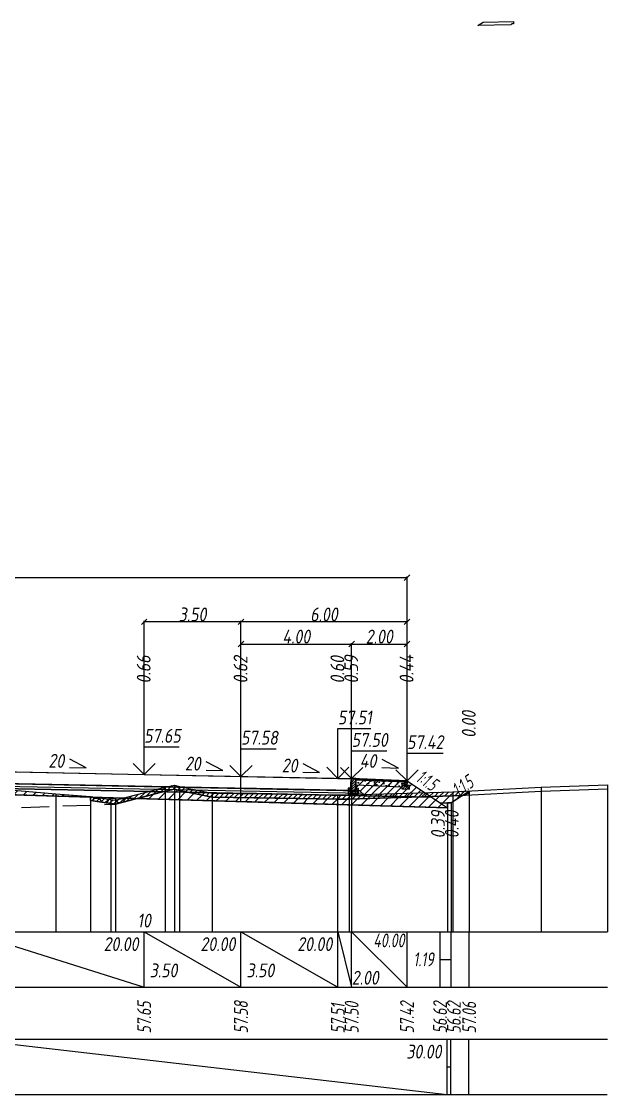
# Model space of a CAD drawing. Extents: x -717 to 1451, y -133302 to 233.
# Drawn here: x -173.2 to -67.3, y -73050 to -72856.1 of the extents above; entities that cross this region are included whole.
import ezdxf
from ezdxf.enums import TextEntityAlignment as Align

# ---------------------------------------------------------------- set-up
doc = ezdxf.new("R2010")
doc.units = 0
doc.linetypes.add('штриховая', pattern=[0.75, 0.5, -0.25])
for name, color, linetype in [('Интерполированный поперечник', 2, 'Continuous'), ('КОД_399', 252, 'Continuous'), ('Код_514', 1, 'Continuous'), ('Код_516', 1, 'Continuous'), ('Контур_0', 7, 'Continuous'), ('Контур_2521', 7, 'Continuous'), ('Контур_2564', 7, 'Continuous'), ('Контур_2660', 7, 'Continuous'), ('Контур_2665', 7, 'Continuous'), ('Контур_400', 7, 'Continuous'), ('Контур_508', 7, 'Continuous'), ('Контур_512', 7, 'Continuous'), ('Контур_513', 7, 'Continuous'), ('Красный поперечник', 1, 'Continuous'), ('Объём_2501', 7, 'Continuous'), ('Объём_2564', 7, 'Continuous'), ('Объём_2650', 7, 'Continuous'), ('Объём_2660', 7, 'Continuous'), ('Объём_2661', 7, 'Continuous'), ('Объём_2662', 7, 'Continuous'), ('Объём_2663', 7, 'Continuous'), ('Объём_2664', 7, 'Continuous'), ('Объём_2665', 7, 'Continuous'), ('Объём_2666', 7, 'Continuous'), ('Откосы', 7, 'Continuous'), ('Отметки покрытия', 7, 'Continuous'), ('Рабочие отметки', 7, 'Continuous'), ('Слои выравнивания', 7, 'Continuous'), ('Таблица', 7, 'Continuous'), ('Уклоны проезжей части', 7, 'Continuous'), ('Черный поперечник', 3, 'Continuous')]:
    doc.layers.add(name, color=color, linetype=linetype)
for name, color, linetype, true_color in [('Контур_2540', 2, 'Continuous', 0xffff00), ('Контур_2560', 2, 'Continuous', 0xffff00), ('Контур_2561', 7, 'Continuous', 0xff8040), ('Контур_2562', 3, 'Continuous', 0x00ff00), ('Контур_2563', 7, 'Continuous', 0xff8000), ('Контур_2570', 7, 'Continuous', 0x80ff00), ('Контур_2736', 4, 'Continuous', 0x00ffff), ('Контур_402', 7, 'Continuous', 0xff6464), ('Контур_703', 4, 'Continuous', 0x00ffff), ('Контур_707', 4, 'Continuous', 0x00ffff), ('Контур_720', 131, 'Continuous', 0xaaffff), ('Объём_2500', 7, 'Continuous', 0xc0c0c0), ('Объём_2520', 7, 'Continuous', 0x80ffff), ('Объём_2540', 2, 'Continuous', 0xffff00), ('Объём_2560', 2, 'Continuous', 0xffff00), ('Объём_2561', 7, 'Continuous', 0xff8040), ('Объём_2562', 3, 'Continuous', 0x00ff00), ('Объём_2563', 7, 'Continuous', 0xff8000), ('Объём_2570', 7, 'Continuous', 0x80ff00), ('Объём_2600', 7, 'Continuous', 0x808000), ('Объём_2746', 2, 'Continuous', 0xffff00)]:
    doc.layers.add(name, color=color, linetype=linetype, true_color=true_color)
doc.styles.get("Standard").update_dxf_attribs({"font": 'txt', "height": 2.5})
doc.styles.add('М', font='romand.shx', dxfattribs={"width": 0.8, "oblique": 10, "height": 2.5})
doc.dimstyles.get("Standard").update_dxf_attribs({"dimtxt": 0.18, "dimasz": 0.18, "dimexe": 0.18, "dimexo": 0.0625, "dimgap": 0.09, "dimtad": 0, "dimtih": 1, "dimtoh": 1, "dimdec": 4, "dimzin": 0, "dimdsep": 46, "dimtxsty": 'Standard', "dimcen": 0.09, "dimadec": 0, "dimazin": 0, "dimtfac": 1, "dimtdec": 4, "dimtofl": 0, "dimtmove": 0, "dimatfit": 3, "dimfxl": 1, "dimtolj": 1, "dimtzin": 0, "dimarcsym": 0})
pattern_1 = [(45, (-392.9317, 5.4561), (-0.898025612, 0.898025612), [])]
pattern_2 = [(0, (-392.9317, 5.4561), (1.42875, 0.8248891935), [0.9525, -1.905]), (120, (-392.9317, 5.4561), (-1.428749997, 0.824889199), [0.9525, -1.905]), (60, (-392.9317, 5.4561), (3e-09, 1.649778392), [-1.905, 0.9525])]

# ---------------------------------------------------------------- blocks, each defined once
blk = doc.blocks.new('_Oblique')
at = {"color": 0, "linetype": 'ByBlock', "lineweight": -2}
blk.add_line((-0.5, -0.5), (0.5, 0.5), dxfattribs=at)
blk = doc.blocks.new('*D3030')
at = {"color": 0, "lineweight": -2, "transparency": 16777216}
for p, q in [((-113.5, -72992.9), (-113.5, -72968.4)), ((-113.5, -72968.58), (-103.5, -72968.58)), ((-103.5, -72993.3), (-103.5, -72968.4))]:
    blk.add_line(p, q, dxfattribs=at)
at = {"layer": 'Defpoints', "color": 0, "transparency": 16777216}
for p in [(-103.5, -72968.58), (-113.5, -72992.96), (-103.5, -72993.36)]:
    blk.add_point(p, dxfattribs=at)
at = {"color": 0, "lineweight": -2, "transparency": 16777216, "rotation": 180}
blk.add_blockref('_Oblique', (-113.5, -72968.58), dxfattribs=at)
at = {"color": 0, "lineweight": -2, "transparency": 16777216}
blk.add_blockref('_Oblique', (-103.5, -72968.58), dxfattribs=at)
at = {"color": 0, "transparency": 16777216, "insert": (-108.5, -72967.24), "char_height": 2.5, "width": 0.72, "attachment_point": 5, "style": 'М'}
blk.add_mtext('\\A1;2.00', dxfattribs=at)
blk = doc.blocks.new('*D3032')
at = {"color": 0, "lineweight": -2, "transparency": 16777216}
for p, q in [((-133.5, -72992.5), (-133.5, -72968.4)), ((-133.5, -72968.58), (-113.5, -72968.58)), ((-113.5, -72992.9), (-113.5, -72968.4))]:
    blk.add_line(p, q, dxfattribs=at)
at = {"layer": 'Defpoints', "color": 0, "transparency": 16777216}
for p in [(-113.5, -72968.58), (-133.5, -72992.56), (-113.5, -72992.96)]:
    blk.add_point(p, dxfattribs=at)
at = {"color": 0, "lineweight": -2, "transparency": 16777216, "rotation": 180}
blk.add_blockref('_Oblique', (-133.5, -72968.58), dxfattribs=at)
at = {"color": 0, "lineweight": -2, "transparency": 16777216}
blk.add_blockref('_Oblique', (-113.5, -72968.58), dxfattribs=at)
at = {"color": 0, "transparency": 16777216, "insert": (-123.5, -72967.24), "char_height": 2.5, "width": 0.72, "attachment_point": 5, "style": 'М'}
blk.add_mtext('\\A1;4.00', dxfattribs=at)
blk = doc.blocks.new('*D3034')
at = {"color": 0, "lineweight": -2, "transparency": 16777216}
for p, q in [((-151, -72992.15), (-151, -72964.4)), ((-133.5, -72964.58), (-151, -72964.58)), ((-133.5, -72992.5), (-133.5, -72964.4))]:
    blk.add_line(p, q, dxfattribs=at)
at = {"layer": 'Defpoints', "color": 0, "transparency": 16777216}
for p in [(-151, -72964.58), (-151, -72992.21), (-133.5, -72992.56)]:
    blk.add_point(p, dxfattribs=at)
at = {"color": 0, "lineweight": -2, "transparency": 16777216, "rotation": 180}
blk.add_blockref('_Oblique', (-151, -72964.58), dxfattribs=at)
at = {"color": 0, "lineweight": -2, "transparency": 16777216}
blk.add_blockref('_Oblique', (-133.5, -72964.58), dxfattribs=at)
at = {"color": 0, "transparency": 16777216, "insert": (-142.25, -72963.24), "char_height": 2.5, "width": 0.75, "attachment_point": 5, "style": 'М'}
blk.add_mtext('\\A1;3.50', dxfattribs=at)
blk = doc.blocks.new('*D3035')
at = {"color": 0, "lineweight": -2, "transparency": 16777216}
for p, q in [((-133.5, -72992.5), (-133.5, -72964.4)), ((-103.5, -72964.58), (-133.5, -72964.58)), ((-103.5, -72993.3), (-103.5, -72964.4))]:
    blk.add_line(p, q, dxfattribs=at)
at = {"layer": 'Defpoints', "color": 0, "transparency": 16777216}
for p in [(-133.5, -72964.58), (-133.5, -72992.56), (-103.5, -72993.36)]:
    blk.add_point(p, dxfattribs=at)
at = {"color": 0, "lineweight": -2, "transparency": 16777216, "rotation": 180}
blk.add_blockref('_Oblique', (-133.5, -72964.58), dxfattribs=at)
at = {"color": 0, "lineweight": -2, "transparency": 16777216}
blk.add_blockref('_Oblique', (-103.5, -72964.58), dxfattribs=at)
at = {"color": 0, "transparency": 16777216, "insert": (-118.5, -72963.24), "char_height": 2.5, "width": 0.72, "attachment_point": 5, "style": 'М'}
blk.add_mtext('\\A1;6.00', dxfattribs=at)
blk = doc.blocks.new('*D3037')
at = {"color": 0, "lineweight": -2, "transparency": 16777216}
for p, q in [((-275.47, -72993.72), (-275.47, -72956.4)), ((-275.47, -72956.58), (-103.5, -72956.58)), ((-103.5, -72993.3), (-103.5, -72956.4))]:
    blk.add_line(p, q, dxfattribs=at)
at = {"layer": 'Defpoints', "color": 0, "transparency": 16777216}
for p in [(-103.5, -72956.58), (-275.47, -72993.78), (-103.5, -72993.36)]:
    blk.add_point(p, dxfattribs=at)
at = {"color": 0, "lineweight": -2, "transparency": 16777216, "rotation": 180}
blk.add_blockref('_Oblique', (-275.47, -72956.58), dxfattribs=at)
at = {"color": 0, "lineweight": -2, "transparency": 16777216}
blk.add_blockref('_Oblique', (-103.5, -72956.58), dxfattribs=at)
at = {"color": 0, "transparency": 16777216, "insert": (-189.48, -72955.24), "char_height": 2.5, "width": 0.96, "attachment_point": 5, "style": 'М'}
blk.add_mtext('\\A1;34.39', dxfattribs=at)
blk = doc.blocks.new('Тротуар1')
at = {"linetype": 'Continuous', "lineweight": 13}
h = blk.add_hatch(dxfattribs=at)
h.set_pattern_fill('ANSI35', scale=5, angle=90)
h.set_pattern_definition([(135, (-1541.6927, -4801.9416), (-0.88388348, -0.88388348), []), (135, (-1541.6927, -4801.0577), (-0.88388348, -0.88388348), [1.5625, -0.3125, 0, -0.3125])])
h.paths.add_polyline_path([(-16.72, -1.24), (-17.72, -1.24), (-17.72, -2.24), (-18.52, -2.24), (-18.52, -1.85), (-19.52, -1.89), (-19.52, -3.24), (-16.72, -3.24)])
h = blk.add_hatch(dxfattribs=at)
h.set_pattern_fill('ANSI35', scale=5)
h.set_pattern_definition([(45, (-1541.6927, -4800.4416), (-0.88388348, 0.88388348), []), (45, (-1540.8088, -4800.4416), (-0.88388348, 0.88388348), [1.5625, -0.3125, 0, -0.3125])])
h.paths.add_polyline_path([(-17.72, -0.24), (-18.52, -0.24), (-18.52, -2.24), (-17.72, -2.24)])
at = {"linetype": 'Continuous'}
h = blk.add_hatch(dxfattribs=at)
h.set_pattern_fill('ANSI31', color=256, scale=15, angle=45, style=0)
h.set_pattern_definition([(90, (-1932.1888, -4954.235), (-1.875, 3e-16), [])])
h.paths.add_polyline_path([(0, 0), (-17.72, -0.24), (-17.71, -0.63), (-11.04, -0.58), (0, -0.4)])
at = {"layer": 'КОД_399'}
h = blk.add_hatch(dxfattribs=at)
h.set_pattern_fill('AR-CONC', scale=0.7, angle=45, style=0)
h.set_pattern_definition([(95, (-1932.189, -4954.235), (3.860864, 3.2396496), [0.525, -5.775]), (40, (-1932.189, -4954.235), (-4.409945, 3.036377), [0.42, -4.62]), (145.45144, (-1931.867, -4953.965), (-0.549081, 6.2760265), [0.4461813, -4.907995]), (91.1842, (-1933.179, -4953.245), (6.101854, 4.4632964), [0.7875, -8.6625]), (141.63564, (-1932.67, -4952.873), (-0.1953, 9.447982), [0.669272, -7.361996]), (36.18416, (-1933.179, -4953.245), (-0.1953, 9.447982), [0.63, -6.93]), (66, (-1932.4363, -4952.9975), (4.947401, 0.9616773), [0.525, -5.775]), (11, (-1932.4363, -4952.9975), (-2.38496, 4.793659), [0.42, -4.62]), (116.45144, (-1932.024, -4952.9174), (2.562441, 5.7553363), [0.4461813, -4.907995]), (82.5, (-1932.1888, -4954.235), (-1.5875523, 1.7079287), [0, -4.564, 0, -4.69, 0, -4.6375]), (52.5, (-1932.1888, -4954.235), (-0.6501106, 3.2543661), [0, -2.674, 0, -4.459, 0, -1.7675]), (12.5, (-1933.2926, -4955.3388), (2.7539272, 2.5306453), [0, -1.75, 0, -5.46, 0, -7.245]), (2.5, (-1933.7876, -4955.8337), (2.3911299, 3.3821186), [0, -2.275, 0, -3.626, 0, -5.145])])
h.paths.add_polyline_path([(0, -0.4), (-17.71, -0.63), (-17.72, -1.24), (-16.71, -1.24), (-16.72, -2.62), (-0.07, -2.41)])
at = {"linetype": 'Continuous'}
blk.add_lwpolyline([(-17.72, -1.24), (-16.72, -1.24), (-16.72, -3.24), (-19.52, -3.24), (-19.52, -1.89), (-18.52, -1.85)], dxfattribs=at)
at = {"color": 7, "lineweight": 30}
for points in [[(-18.52, -0.24), (-18.52, -2.24), (-17.72, -2.24), (-17.72, -0.24), (-18.52, -0.24)], [(-8.6, -0.53), (0, -0.4)]]:
    blk.add_lwpolyline(points, dxfattribs=at)
for points in [[(0, 0), (-17.72, -0.24), (-17.72, -0.63), (0, -0.4)], [(0, -0.4), (-17.71, -0.63), (-17.72, -1.24), (-16.71, -1.24), (-16.72, -2.62), (-0.07, -2.39)]]:
    blk.add_lwpolyline(points, close=True)
blk = doc.blocks.new('БР100.30.18')
at = {"linetype": 'Continuous', "lineweight": 13}
h = blk.add_hatch(dxfattribs=at)
h.set_pattern_fill('ANSI35', scale=5)
h.set_pattern_definition([(45, (-1504.996, -4799.2297), (-0.88388348, 0.88388348), []), (45, (-1504.1121, -4799.2297), (-0.88388348, 0.88388348), [1.5625, -0.3125, 0, -0.3125])])
h.paths.add_polyline_path([(0.3, 3.47), (1.8, 3.47), (1.8, -1.03), (0, -1.03), (0, 1.97)])
h = blk.add_hatch(dxfattribs=at)
h.set_pattern_fill('ANSI35', scale=5, angle=90)
h.set_pattern_definition([(135, (-1504.996, -4800.7297), (-0.88388348, -0.88388348), []), (135, (-1504.996, -4799.8458), (-0.88388348, -0.88388348), [1.5625, -0.3125, 0, -0.3125])])
h.paths.add_polyline_path([(-1, -0.03), (0, -0.03), (0, -1.03), (1.8, -1.03), (1.8, -0.03), (2.8, -0.03), (2.8, -2.03), (-1, -2.03)])
at = {"color": 7, "lineweight": 30}
blk.add_lwpolyline([(1.8, -1.03), (0, -1.03), (0, 1.97), (0.3, 3.47), (1.8, 3.47)], close=True, dxfattribs=at)
at = {"linetype": 'Continuous'}
blk.add_lwpolyline([(0, -0.03), (-1, -0.03), (-1, -2.03), (2.8, -2.03), (2.8, -0.03), (1.8, -0.03)], dxfattribs=at)

msp = doc.modelspace()

# ---------------------------------------------------------------- hatches: boundary and pattern name
at = {"layer": 'Объём_2563'}
h = msp.add_hatch(dxfattribs=at)
h.set_pattern_fill('ANSI31', color=256, scale=0.3)
h.set_pattern_definition([(45, (-392.9317, 5.4561), (-0.673519209, 0.673519209), [])])
h.paths.add_polyline_path([(-111.083, -72996), (-112.001, -72995.081), (-113.501, -72995.051), (-113.501, -72992.901), (-103.501, -72993.301), (-99.094, -72996.239)])
at = {"layer": 'Объём_2570'}
h = msp.add_hatch(dxfattribs=at)
h.set_pattern_fill('ANSI31', color=256, scale=0.2)
h.set_pattern_definition([(45, (-392.9317, 5.45614), (-0.449012806, 0.449012806), [])])
h.paths.add_polyline_path([(-92.267, -72995.861), (-95.234, -72996.016), (-113.973, -72996.602), (-116.062, -72996.582), (-138.699, -72996.261), (-144.622, -72995.058), (-145.522, -72994.804), (-147.17, -72995.19), (-156.166, -72997.527), (-157.023, -72997.389), (-160.691, -72996.848), (-160.691, -72996.098), (-157.023, -72996.639), (-156.166, -72996.777), (-147.17, -72994.44), (-145.522, -72994.054), (-144.622, -72994.308), (-138.699, -72995.511), (-116.062, -72995.832), (-113.973, -72995.852), (-95.234, -72995.266), (-92.267, -72995.111)])
at = {"layer": 'Объём_2600'}
h = msp.add_hatch(dxfattribs=at)
h.set_pattern_fill('ANSI31', color=6, scale=0.4)
h.set_pattern_definition(pattern_1)
h.paths.add_polyline_path([(-160.691, -72996.229), (-182.818, -72995.565), (-182.818, -72994.757), (-176.01, -72994.889), (-166.979, -72995.626), (-160.691, -72996.098)])
h = msp.add_hatch(dxfattribs=at)
h.set_pattern_fill('ANSI31', color=6, scale=0.4)
h.set_pattern_definition(pattern_1)
h.paths.add_polyline_path([(-95.526, -72997.284), (-96.208, -72997.284), (-96.208, -72998.163), (-152.154, -72996.485), (-147.17, -72995.19), (-145.522, -72994.804), (-144.622, -72995.058), (-138.699, -72996.261), (-116.062, -72996.582), (-113.973, -72996.602), (-95.234, -72996.016), (-93.487, -72995.925)])
h = msp.add_hatch(dxfattribs=at)
h.set_pattern_fill('HONEY', color=5, scale=0.3)
h.set_pattern_definition(pattern_2)
h.paths.add_polyline_path([(-93.487, -72995.925), (-92.267, -72995.111), (-92.267, -72995.861)])
h = msp.add_hatch(dxfattribs=at)
h.set_pattern_fill('HONEY', color=5, scale=0.3)
h.set_pattern_definition(pattern_2)
h.paths.add_polyline_path([(-156.166, -72997.527), (-157.023, -72997.389), (-160.691, -72996.848), (-160.691, -72996.229), (-152.154, -72996.485)])

# ---------------------------------------------------------------- linework, layer by layer
at = {"layer": 'Интерполированный поперечник', "linetype": 'штриховая', "ltscale": 10, "flags": 128}
msp.add_lwpolyline([(-270.606, -73001.294), (-156.166, -72997.527)], dxfattribs=at)
at = {"layer": 'Код_514'}
for p, q in [((-182.818, -73020.544), (-151.001, -73030.544)), ((-151.001, -73030.544), (-151.001, -73020.544)), ((-151.001, -73020.544), (-133.501, -73030.544)), ((-133.501, -73030.544), (-133.501, -73020.544)), ((-133.501, -73020.544), (-116.001, -73030.544)), ((-116.001, -73030.544), (-116.001, -73020.544)), ((-116.001, -73020.544), (-113.501, -73030.544)), ((-113.501, -73030.544), (-113.501, -73020.544)), ((-113.501, -73020.544), (-103.501, -73030.544)), ((-103.501, -73030.544), (-103.501, -73020.544)), ((-97.526, -73030.544), (-97.526, -73020.544)), ((-95.526, -73030.544), (-95.526, -73020.544)), ((-92.267, -73030.544), (-92.267, -73020.544)), ((-97.526, -73025.544), (-95.526, -73025.544))]:
    msp.add_line(p, q, dxfattribs=at)
at = {"layer": 'Код_516'}
for p, q in [((-182.872, -73039.965), (-96.262, -73049.965)), ((-96.262, -73049.965), (-96.262, -73039.965)), ((-96.262, -73049.965), (-96.262, -73039.965)), ((-95.581, -73049.965), (-95.581, -73039.965)), ((-92.321, -73049.965), (-92.321, -73039.965)), ((-96.262, -73044.965), (-95.581, -73044.965))]:
    msp.add_line(p, q, dxfattribs=at)
at = {"layer": 'Контур_0', "color": 18, "true_color": 0x000000, "flags": 128}
for points in [[(-151.001, -72992.151), (-113.501, -72992.901), (-113.501, -72995.051), (-182.818, -72993.665), (-182.818, -72991.515), (-151.001, -72992.151), (-151.001, -72992.151)], [(-151.001, -72994.301), (-112.001, -72995.081), (-111.083, -72996), (-182.818, -72994.565), (-182.818, -72993.665), (-151.001, -72994.301), (-151.001, -72994.301)], [(-113.501, -72995.051), (-112.001, -72995.081), (-111.083, -72996), (-99.094, -72996.239)]]:
    msp.add_lwpolyline(points, dxfattribs=at)
at = {"layer": 'Контур_2521', "color": 18, "true_color": 0x000000, "flags": 128}
msp.add_lwpolyline([(-182.818, -72994.115), (-111.542, -72995.541)], dxfattribs=at)
at = {"layer": 'Контур_2540', "flags": 128}
msp.add_lwpolyline([(-96.208, -72998.163), (-182.818, -72995.565), (-182.818, -72994.565), (-99.094, -72996.239), (-96.208, -72998.163), (-96.208, -72998.163)], dxfattribs=at)
at = {"layer": 'Контур_2560', "flags": 128}
msp.add_lwpolyline([(-113.501, -72992.901), (-103.501, -72993.301), (-103.501, -72993.301), (-103.501, -72993.301)], dxfattribs=at)
at = {"layer": 'Контур_2561', "flags": 128}
msp.add_lwpolyline([(-113.501, -72992.901), (-113.501, -72992.901), (-103.501, -72993.301), (-103.501, -72993.301), (-113.501, -72992.901)], dxfattribs=at)
at = {"layer": 'Контур_2562', "flags": 128}
msp.add_lwpolyline([(-103.501, -72993.301), (-103.501, -72993.301), (-103.501, -72993.301), (-103.501, -72993.301), (-103.501, -72993.301)], dxfattribs=at)
at = {"layer": 'Контур_2563', "flags": 128}
msp.add_lwpolyline([(-111.083, -72996), (-112.001, -72995.081), (-113.501, -72995.051), (-113.501, -72992.901), (-103.501, -72993.301), (-99.094, -72996.239), (-111.083, -72996), (-111.083, -72996)], dxfattribs=at)
at = {"layer": 'Контур_2564', "flags": 128}
msp.add_lwpolyline([(-113.501, -72992.901), (-103.501, -72993.301)], dxfattribs=at)
at = {"layer": 'Контур_2570', "flags": 128}
msp.add_lwpolyline([(-176.01, -72994.889), (-166.979, -72995.626), (-160.691, -72996.098), (-160.691, -72996.848), (-157.023, -72997.389), (-156.166, -72997.527), (-147.17, -72995.19), (-145.522, -72994.804), (-144.622, -72995.058), (-138.699, -72996.261), (-116.062, -72996.582), (-113.973, -72996.602), (-95.234, -72996.016), (-79.27, -72995.185), (-67.267, -72994.746)], dxfattribs=at)
at = {"layer": 'Контур_2660', "flags": 128}
msp.add_lwpolyline([(-182.818, -72995.565), (-96.208, -72998.163)], dxfattribs=at)
at = {"layer": 'Контур_2665', "flags": 128}
msp.add_lwpolyline([(-103.501, -72993.301), (-103.501, -72993.301)], dxfattribs=at)
at = {"layer": 'Контур_2736', "flags": 128}
msp.add_lwpolyline([(-103.501, -72993.301), (-100.316, -72995.425), (-100.316, -72995.425), (-97.526, -72997.284)], dxfattribs=at)
at = {"layer": 'Контур_400', "flags": 128}
msp.add_lwpolyline([(-182.818, -72991.515), (-151.001, -72992.151), (-133.501, -72992.501), (-133.501, -72992.501), (-133.501, -72992.501), (-133.501, -72992.501), (-116.001, -72992.851), (-116.001, -72992.851), (-113.501, -72992.901)], dxfattribs=at)
at = {"layer": 'Контур_402', "flags": 128}
msp.add_lwpolyline([(-282.735, -72998.562), (-239.483, -72997.265), (-239.483, -72995.162), (-225.503, -72994.739), (-207.837, -72994.32), (-192.317, -72994.573), (-182.818, -72994.757), (-182.818, -72995.565), (-96.208, -72998.163)], dxfattribs=at)
at = {"layer": 'Контур_508', "flags": 128}
msp.add_lwpolyline([(-284.836, -72999.964), (-282.735, -72998.562), (-239.483, -72997.265), (-239.483, -72995.162), (-225.503, -72994.739), (-207.837, -72994.32), (-192.317, -72994.573), (-182.818, -72994.757), (-182.818, -72995.565), (-96.208, -72998.163), (-96.208, -72997.284), (-95.526, -72997.284), (-92.267, -72995.111)], dxfattribs=at)
at = {"layer": 'Контур_512', "flags": 128}
msp.add_lwpolyline([(-182.818, -72995.565), (-96.208, -72998.163), (-96.208, -72997.284), (-95.526, -72997.284), (-92.267, -72995.111)], dxfattribs=at)
at = {"layer": 'Контур_513', "flags": 128}
msp.add_lwpolyline([(-284.836, -72999.964), (-282.735, -72998.562), (-239.483, -72997.265), (-239.483, -72995.162), (-225.503, -72994.739), (-207.837, -72994.32), (-192.317, -72994.573), (-182.818, -72994.757), (-182.818, -72995.565), (-96.208, -72998.163), (-96.208, -72997.284), (-95.526, -72997.284), (-92.267, -72995.111)], dxfattribs=at)
at = {"layer": 'Контур_703', "flags": 128}
for points in [[(-103.501, -72993.301), (-100.316, -72995.425)], [(-100.316, -72995.425), (-97.526, -72997.284)]]:
    msp.add_lwpolyline(points, dxfattribs=at)
at = {"layer": 'Контур_707', "flags": 128}
msp.add_lwpolyline([(-95.526, -72997.284), (-92.267, -72995.111)], dxfattribs=at)
at = {"layer": 'Контур_720', "flags": 128}
msp.add_lwpolyline([(-97.526, -72997.284), (-95.526, -72997.284)], dxfattribs=at)
at = {"layer": 'Красный поперечник'}
for p, q in [((-182.818, -72991.515), (-151.001, -72992.151)), ((-151.001, -72992.151), (-133.501, -72992.501)), ((-133.501, -72992.501), (-116.001, -72992.851)), ((-116.001, -72992.851), (-113.501, -72992.901)), ((-113.501, -72992.901), (-103.501, -72993.301)), ((-103.501, -72993.301), (-97.526, -72997.284)), ((-95.526, -72997.284), (-92.267, -72995.111)), ((-92.267, -72995.111), (-92.267, -73020.544)), ((-97.526, -72997.284), (-95.526, -72997.284)), ((-96.208, -72997.284), (-96.208, -73020.544)), ((-95.526, -72997.284), (-95.526, -73020.544)), ((-96.208, -72998.163), (-96.208, -73020.544))]:
    msp.add_line(p, q, dxfattribs=at)
at = {"layer": 'Объём_2500', "color": 18, "true_color": 0x000000, "flags": 128}
for points in [[(-151.001, -72992.151), (-113.501, -72992.901), (-113.501, -72995.051), (-182.818, -72993.665), (-182.818, -72991.515), (-151.001, -72992.151), (-151.001, -72992.151)], [(-133.501, -72992.501), (-113.501, -72992.901), (-113.501, -72995.051), (-133.501, -72994.651), (-133.501, -72992.501)]]:
    msp.add_lwpolyline(points, dxfattribs=at)
at = {"layer": 'Объём_2501', "flags": 128}
for points in [[(-182.818, -72991.515), (-151.001, -72992.151), (-133.501, -72992.501), (-133.501, -72992.501), (-133.501, -72992.501), (-133.501, -72992.501), (-116.001, -72992.851), (-116.001, -72992.851), (-113.501, -72992.901)], [(-133.501, -72992.501), (-116.001, -72992.851), (-116.001, -72992.851), (-113.501, -72992.901)]]:
    msp.add_lwpolyline(points, dxfattribs=at)
at = {"layer": 'Объём_2520', "color": 250, "flags": 128}
for points in [[(-151.001, -72994.301), (-112.001, -72995.081), (-111.083, -72996), (-182.818, -72994.565), (-182.818, -72993.665), (-151.001, -72994.301), (-151.001, -72994.301)], [(-133.501, -72994.651), (-112.001, -72995.081), (-111.083, -72996), (-133.501, -72995.551), (-133.501, -72994.651)]]:
    msp.add_lwpolyline(points, dxfattribs=at)
at = {"layer": 'Объём_2540', "flags": 128}
for points in [[(-96.208, -72998.163), (-182.818, -72995.565), (-182.818, -72994.565), (-99.094, -72996.239), (-96.208, -72998.163), (-96.208, -72998.163)], [(-133.501, -72995.551), (-99.094, -72996.239), (-96.208, -72998.163), (-96.208, -72998.163), (-96.208, -72998.163), (-133.501, -72997.044), (-133.501, -72995.551)]]:
    msp.add_lwpolyline(points, dxfattribs=at)
at = {"layer": 'Объём_2560', "flags": 128}
msp.add_lwpolyline([(-113.501, -72992.901), (-103.501, -72993.301), (-103.501, -72993.301), (-103.501, -72993.301)], dxfattribs=at)
msp.add_lwpolyline([(-113.501, -72992.901), (-103.501, -72993.301), (-103.501, -72993.301), (-103.501, -72993.301)], dxfattribs=at)
at = {"layer": 'Объём_2561', "flags": 128}
msp.add_lwpolyline([(-113.501, -72992.901), (-113.501, -72992.901), (-103.501, -72993.301), (-103.501, -72993.301), (-113.501, -72992.901)], dxfattribs=at)
msp.add_lwpolyline([(-113.501, -72992.901), (-113.501, -72992.901), (-103.501, -72993.301), (-103.501, -72993.301), (-113.501, -72992.901)], dxfattribs=at)
at = {"layer": 'Объём_2562', "flags": 128}
msp.add_lwpolyline([(-103.501, -72993.301), (-103.501, -72993.301), (-103.501, -72993.301), (-103.501, -72993.301), (-103.501, -72993.301)], dxfattribs=at)
msp.add_lwpolyline([(-103.501, -72993.301), (-103.501, -72993.301), (-103.501, -72993.301), (-103.501, -72993.301), (-103.501, -72993.301)], dxfattribs=at)
at = {"layer": 'Объём_2563', "flags": 128}
msp.add_lwpolyline([(-84.726, -72856.741), (-90.686, -72856.86), (-89.743, -72856.231), (-84.243, -72856.121), (-84.243, -72856.551), (-84.543, -72856.557), (-84.726, -72856.741), (-84.726, -72856.741)], dxfattribs=at)
at = {"layer": 'Объём_2563', "color": 250, "flags": 128}
msp.add_lwpolyline([(-111.083, -72996), (-112.001, -72995.081), (-113.501, -72995.051), (-113.501, -72992.901), (-103.501, -72993.301), (-99.094, -72996.239), (-111.083, -72996), (-111.083, -72996)], dxfattribs=at)
msp.add_lwpolyline([(-111.083, -72996), (-112.001, -72995.081), (-113.501, -72995.051), (-113.501, -72992.901), (-103.501, -72993.301), (-99.094, -72996.239), (-111.083, -72996), (-111.083, -72996)], dxfattribs=at)
at = {"layer": 'Объём_2564', "flags": 128}
msp.add_lwpolyline([(-113.501, -72992.901), (-103.501, -72993.301)], dxfattribs=at)
msp.add_lwpolyline([(-113.501, -72992.901), (-103.501, -72993.301)], dxfattribs=at)
at = {"layer": 'Объём_2570', "flags": 128}
for points in [[(-92.267, -72995.861), (-95.234, -72996.016), (-113.973, -72996.602), (-116.062, -72996.582), (-138.699, -72996.261), (-144.622, -72995.058), (-145.522, -72994.804), (-147.17, -72995.19), (-156.166, -72997.527), (-157.023, -72997.389), (-160.691, -72996.848), (-160.691, -72996.098), (-157.023, -72996.639), (-156.166, -72996.777), (-147.17, -72994.44), (-145.522, -72994.054), (-144.622, -72994.308), (-138.699, -72995.511), (-116.062, -72995.832), (-113.973, -72995.852), (-95.234, -72995.266), (-92.267, -72995.111), (-92.267, -72995.861), (-92.267, -72995.861)], [(-133.501, -72995.585), (-116.062, -72995.832), (-113.973, -72995.852), (-95.234, -72995.266), (-92.267, -72995.111), (-92.267, -72995.861), (-92.267, -72995.861), (-92.267, -72995.861), (-95.234, -72996.016), (-113.973, -72996.602), (-116.062, -72996.582), (-133.501, -72996.335), (-133.501, -72995.585)]]:
    msp.add_lwpolyline(points, dxfattribs=at)
at = {"layer": 'Объём_2600', "color": 5, "flags": 128}
for points in [[(-93.487, -72995.925), (-92.267, -72995.111), (-92.267, -72995.861), (-93.487, -72995.925), (-93.487, -72995.925)], [(-93.487, -72995.925), (-92.267, -72995.111), (-92.267, -72995.861), (-93.487, -72995.925), (-93.487, -72995.925)], [(-156.166, -72997.527), (-157.023, -72997.389), (-160.691, -72996.848), (-160.691, -72996.229), (-152.154, -72996.485), (-156.166, -72997.527), (-156.166, -72997.527)]]:
    msp.add_lwpolyline(points, dxfattribs=at)
at = {"layer": 'Объём_2650', "color": 6, "flags": 128}
for points in [[(-160.691, -72996.229), (-182.818, -72995.565), (-182.818, -72994.757), (-176.01, -72994.889), (-166.979, -72995.626), (-160.691, -72996.098), (-160.691, -72996.229), (-160.691, -72996.229)], [(-95.526, -72997.284), (-96.208, -72997.284), (-96.208, -72998.163), (-152.154, -72996.485), (-147.17, -72995.19), (-145.522, -72994.804), (-144.622, -72995.058), (-138.699, -72996.261), (-116.062, -72996.582), (-113.973, -72996.602), (-95.234, -72996.016), (-93.487, -72995.925), (-95.526, -72997.284), (-95.526, -72997.284)], [(-133.501, -72996.335), (-116.062, -72996.582), (-113.973, -72996.602), (-95.234, -72996.016), (-93.487, -72995.925), (-95.526, -72997.284), (-95.526, -72997.284), (-95.526, -72997.284), (-96.208, -72997.284), (-96.208, -72998.163), (-133.501, -72997.044), (-133.501, -72996.335)]]:
    msp.add_lwpolyline(points, dxfattribs=at)
at = {"layer": 'Объём_2660', "flags": 128}
for points in [[(-182.818, -72995.565), (-96.208, -72998.163)], [(-133.501, -72997.044), (-96.208, -72998.163)]]:
    msp.add_lwpolyline(points, dxfattribs=at)
at = {"layer": 'Объём_2661', "flags": 128}
msp.add_lwpolyline([(-103.501, -72993.301), (-100.316, -72995.425), (-97.526, -72997.284)], dxfattribs=at)
msp.add_lwpolyline([(-103.501, -72993.301), (-100.316, -72995.425), (-97.526, -72997.284)], dxfattribs=at)
at = {"layer": 'Объём_2662', "flags": 128}
msp.add_lwpolyline([(-95.526, -72997.284), (-92.267, -72995.111)], dxfattribs=at)
msp.add_lwpolyline([(-95.526, -72997.284), (-92.267, -72995.111)], dxfattribs=at)
at = {"layer": 'Объём_2663', "flags": 128}
msp.add_lwpolyline([(-97.526, -72997.284), (-95.526, -72997.284)], dxfattribs=at)
msp.add_lwpolyline([(-97.526, -72997.284), (-95.526, -72997.284)], dxfattribs=at)
at = {"layer": 'Объём_2664', "flags": 128}
msp.add_lwpolyline([(-97.526, -72997.284), (-95.526, -72997.284)], dxfattribs=at)
msp.add_lwpolyline([(-97.526, -72997.284), (-95.526, -72997.284)], dxfattribs=at)
at = {"layer": 'Объём_2665', "flags": 128}
msp.add_lwpolyline([(-103.501, -72993.301), (-103.501, -72993.301)], dxfattribs=at)
msp.add_lwpolyline([(-103.501, -72993.301), (-103.501, -72993.301)], dxfattribs=at)
at = {"layer": 'Объём_2666', "flags": 128}
msp.add_lwpolyline([(-103.501, -72993.301), (-100.316, -72995.425), (-100.316, -72995.425), (-97.526, -72997.284)], dxfattribs=at)
msp.add_lwpolyline([(-103.501, -72993.301), (-100.316, -72995.425), (-100.316, -72995.425), (-97.526, -72997.284)], dxfattribs=at)
at = {"layer": 'Объём_2746', "flags": 128}
for points in [[(-160.691, -72996.229), (-176.01, -72995.769), (-176.01, -72994.889), (-166.979, -72995.626), (-160.691, -72996.098), (-160.691, -72996.229), (-160.691, -72996.229)], [(-97.526, -72997.284), (-96.208, -72997.284), (-96.208, -72998.163), (-152.154, -72996.485), (-147.17, -72995.19), (-145.522, -72994.804), (-144.622, -72995.058), (-138.699, -72996.261), (-116.062, -72996.582), (-113.973, -72996.602), (-99.242, -72996.141), (-97.526, -72997.284), (-97.526, -72997.284)], [(-133.501, -72996.335), (-116.062, -72996.582), (-113.973, -72996.602), (-99.242, -72996.141), (-97.526, -72997.284), (-97.526, -72997.284), (-97.526, -72997.284), (-96.208, -72997.284), (-96.208, -72998.163), (-133.501, -72997.044), (-133.501, -72996.335)]]:
    msp.add_lwpolyline(points, dxfattribs=at)
at = {"layer": 'Отметки покрытия', "color": 1}
for p, q in [((-116.001, -72992.851), (-116.001, -72983.851)), ((-116.001, -72983.851), (-110.051, -72983.851)), ((-151.001, -72992.151), (-151.001, -72987.151)), ((-151.001, -72987.151), (-144.651, -72987.151)), ((-133.501, -72992.501), (-133.501, -72987.501)), ((-133.501, -72987.501), (-127.151, -72987.501)), ((-113.501, -72992.901), (-113.501, -72987.901)), ((-113.501, -72987.901), (-107.151, -72987.901)), ((-103.501, -72993.301), (-103.501, -72988.301)), ((-103.501, -72988.301), (-96.951, -72988.301)), ((-151.001, -72992.151), (-153.001, -72990.151)), ((-151.001, -72992.151), (-149.001, -72990.151)), ((-133.501, -72992.501), (-135.501, -72990.501)), ((-133.501, -72992.501), (-131.501, -72990.501)), ((-116.001, -72992.851), (-118.001, -72990.851)), ((-116.001, -72992.851), (-114.001, -72990.851)), ((-113.501, -72992.901), (-115.501, -72990.901)), ((-113.501, -72992.901), (-111.501, -72990.901)), ((-103.501, -72993.301), (-105.501, -72991.301)), ((-103.501, -72993.301), (-101.501, -72991.301))]:
    msp.add_line(p, q, dxfattribs=at)
at = {"layer": 'Слои выравнивания'}
msp.add_line((-113.501, -72992.901), (-113.501, -73020.544), dxfattribs=at)
at = {"layer": 'Таблица'}
for p, q in [((-309.836, -73020.544), (-67.267, -73020.544)), ((-309.836, -73030.544), (-67.267, -73030.544)), ((-309.836, -73039.965), (-67.267, -73039.965)), ((-309.891, -73049.965), (-67.321, -73049.965))]:
    msp.add_line(p, q, dxfattribs=at)
at = {"layer": 'Уклоны проезжей части', "color": 1, "flags": 128}
for points in [[(-164.462, -72990.88), (-161.462, -72990.94), (-164.432, -72989.381)], [(-139.803, -72991.374), (-136.804, -72991.433), (-139.773, -72989.874)], [(-108.061, -72990.915), (-105.063, -72991.035), (-108.001, -72989.416)], [(-122.303, -72991.724), (-119.304, -72991.783), (-122.273, -72990.224)]]:
    msp.add_lwpolyline(points, dxfattribs=at)
at = {"layer": 'Черный поперечник', "color": 7}
for p, q in [((-166.979, -72995.626), (-166.979, -73020.544)), ((-147.17, -72994.44), (-147.17, -73020.544)), ((-145.522, -72994.054), (-145.522, -73020.544)), ((-144.622, -72994.308), (-144.622, -73020.544)), ((-138.699, -72995.511), (-138.699, -73020.544)), ((-116.062, -72995.832), (-116.062, -73020.544)), ((-113.973, -72995.852), (-113.973, -73020.544)), ((-95.234, -72995.266), (-95.234, -73020.544)), ((-79.27, -72994.435), (-79.27, -73020.544)), ((-67.267, -72993.996), (-67.267, -73020.544)), ((-160.691, -72996.098), (-160.691, -73020.544)), ((-157.023, -72996.639), (-157.023, -73020.544)), ((-156.166, -72996.777), (-156.166, -73020.544))]:
    msp.add_line(p, q, dxfattribs=at)
at = {"layer": 'Черный поперечник', "flags": 128}
msp.add_lwpolyline([(-176.01, -72994.889), (-166.979, -72995.626), (-160.691, -72996.098), (-157.023, -72996.639), (-156.166, -72996.777), (-147.17, -72994.44), (-145.522, -72994.054), (-144.622, -72994.308), (-138.699, -72995.511), (-116.062, -72995.832), (-113.973, -72995.852), (-95.234, -72995.266), (-79.27, -72994.435), (-67.267, -72993.996)], dxfattribs=at)

# ---------------------------------------------------------------- block references
at = {"lineweight": 18, "xscale": 0.5, "yscale": 0.5, "zscale": 0.5, "rotation": 359.9444632229611}
msp.add_blockref('БР100.30.18', (-113.653, -72994.635), dxfattribs=at)
at = {"xscale": -0.4999999999999982, "yscale": 0.4999999999999997, "zscale": 0.4999999999999997, "rotation": 358.2855609405552}
msp.add_blockref('Тротуар1', (-112.751, -72992.902), dxfattribs=at)

# ---------------------------------------------------------------- texts
at = {"layer": 'Код_514', "style": 'М', "oblique": 10}
for s, width, p in [('40.00', 0.7, (-103.939, -73020.87)), ('20.00', 0.8, (-152.001, -73021.544)), ('20.00', 0.8, (-134.501, -73021.544)), ('20.00', 0.8, (-117.001, -73021.544))]:
    msp.add_text(s, height=2.5, dxfattribs=dict(at, width=width)).set_placement(p, align=Align.TOP_RIGHT)
at = {"layer": 'Код_514', "style": 'М', "oblique": 10, "width": 0.7}
msp.add_text('1.19', height=2.5, dxfattribs=at).set_placement((-100.514, -73025.544), align=Align.MIDDLE_CENTER)
at = {"layer": 'Код_514', "style": 'М', "oblique": 10, "width": 0.8}
for s, p in [('3.50', (-150.001, -73029.544)), ('3.50', (-132.501, -73029.544)), ('2.00', (-113.485, -73030.864))]:
    msp.add_text(s, height=2.5, dxfattribs=at).set_placement(p, align=Align.BOTTOM_LEFT)
at = {"layer": 'Код_514', "style": 'М', "oblique": 10, "width": 0.7}
for s, p in [('57.65', (-151.001, -73038.926)), ('57.58', (-133.501, -73038.926)), ('57.51', (-116.001, -73038.926)), ('57.50', (-113.501, -73038.926)), ('57.42', (-103.501, -73038.926)), ('56.62', (-97.526, -73038.926)), ('56.62', (-95.026, -73038.926)), ('57.06', (-92.267, -73038.926))]:
    msp.add_text(s, height=2.5, rotation=90, dxfattribs=at).set_placement(p, align=Align.MIDDLE_LEFT)
at = {"layer": 'Код_516', "style": 'М', "oblique": 10, "width": 0.8}
msp.add_text('30.00', height=2.5, dxfattribs=at).set_placement((-97.262, -73040.965), align=Align.TOP_RIGHT)
at = {"layer": 'Откосы', "color": 1, "style": 'М', "oblique": 10}
for s, rotation, width, p in [('20', 358.85423, 0.8, (-166.889, -72991.69)), ('20', 358.85423, 0.8, (-142.231, -72992.183)), ('20', 358.85423, 0.8, (-124.731, -72992.533)), ('40', 357.70938, 0.8, (-110.587, -72991.673)), ('1:1.5', 326.30994, 0.6, (-100.991, -72994.887)), ('1:1.5', 33.69007, 0.6, (-92.336, -72995.861))]:
    msp.add_text(s, height=2.5, rotation=rotation, dxfattribs=dict(at, width=width)).set_placement(p, align=Align.BOTTOM_CENTER)
at = {"layer": 'Отметки покрытия', "color": 1, "style": 'М', "oblique": 10, "width": 0.8}
for s, p in [('57.51', (-116.001, -72983.859)), ('57.65', (-151.001, -72987.159)), ('57.58', (-133.501, -72987.509)), ('57.50', (-113.501, -72987.909)), ('57.42', (-103.501, -72988.309))]:
    msp.add_text(s, height=2.5, dxfattribs=at).set_placement(p, align=Align.BOTTOM_LEFT)
at = {"layer": 'Рабочие отметки', "color": 1, "style": 'М', "oblique": 10, "width": 0.8}
for s, p in [('0.66', (-151.079, -72975.718)), ('0.62', (-133.579, -72975.718)), ('0.60', (-116.079, -72975.718)), ('0.59', (-113.579, -72975.718)), ('0.44', (-103.579, -72975.718)), ('0.00', (-92.345, -72985.542))]:
    msp.add_text(s, height=2.5, rotation=90, dxfattribs=at).set_placement(p, align=Align.MIDDLE_LEFT)
for s, p in [('0.39', (-97.91, -72998.657)), ('0.40', (-95.41, -72998.657))]:
    msp.add_text(s, height=2.5, rotation=90, dxfattribs=at).set_placement(p, align=Align.MIDDLE_RIGHT)
at = {"layer": 'Слои выравнивания', "style": 'М', "oblique": 10, "width": 0.8}
msp.add_text('10', height=2.5, dxfattribs=at).set_placement((-151.001, -73020.544), align=Align.BOTTOM_CENTER)

# ---------------------------------------------------------------- dimensions: what is measured, and where the dimension line sits
at = {"color": 5}
for base, p1, p2, picture, middle in [((-103.501, -72956.577), (-275.468, -72993.78), (-103.501, -72993.364), '*D3037', (-189.485, -72955.237)), ((-113.501, -72968.577), (-133.501, -72992.564), (-113.501, -72992.964), '*D3032', (-123.501, -72967.237)), ((-103.501, -72968.577), (-113.501, -72992.964), (-103.501, -72993.364), '*D3030', (-108.501, -72967.237))]:
    dim = msp.add_linear_dim(base=base, p1=p1, p2=p2, angle=180, dimstyle='Standard', override={"dimtxt": 2.5, "dimasz": 1, "dimtad": 1, "dimdec": 2, "dimlfac": 0.2, "dimtxsty": 'М', "dimblk1": 'Oblique', "dimblk2": 'Oblique', "dimsah": 1}, dxfattribs=at)
    dim.commit()
    dim.dimension.update_dxf_attribs({"geometry": picture, "text_midpoint": middle})
for base, p1, p2, picture, middle in [((-151.001, -72964.577), (-133.501, -72992.564), (-151.001, -72992.214), '*D3034', (-142.251, -72963.237)), ((-133.501, -72964.577), (-103.501, -72993.364), (-133.501, -72992.564), '*D3035', (-118.501, -72963.237))]:
    dim = msp.add_linear_dim(base=base, p1=p1, p2=p2, dimstyle='Standard', override={"dimtxt": 2.5, "dimasz": 1, "dimtad": 1, "dimdec": 2, "dimlfac": 0.2, "dimtxsty": 'М', "dimblk1": 'Oblique', "dimblk2": 'Oblique', "dimsah": 1}, dxfattribs=at)
    dim.commit()
    dim.dimension.update_dxf_attribs({"geometry": picture, "text_midpoint": middle})

doc.saveas('drawing.dxf')
